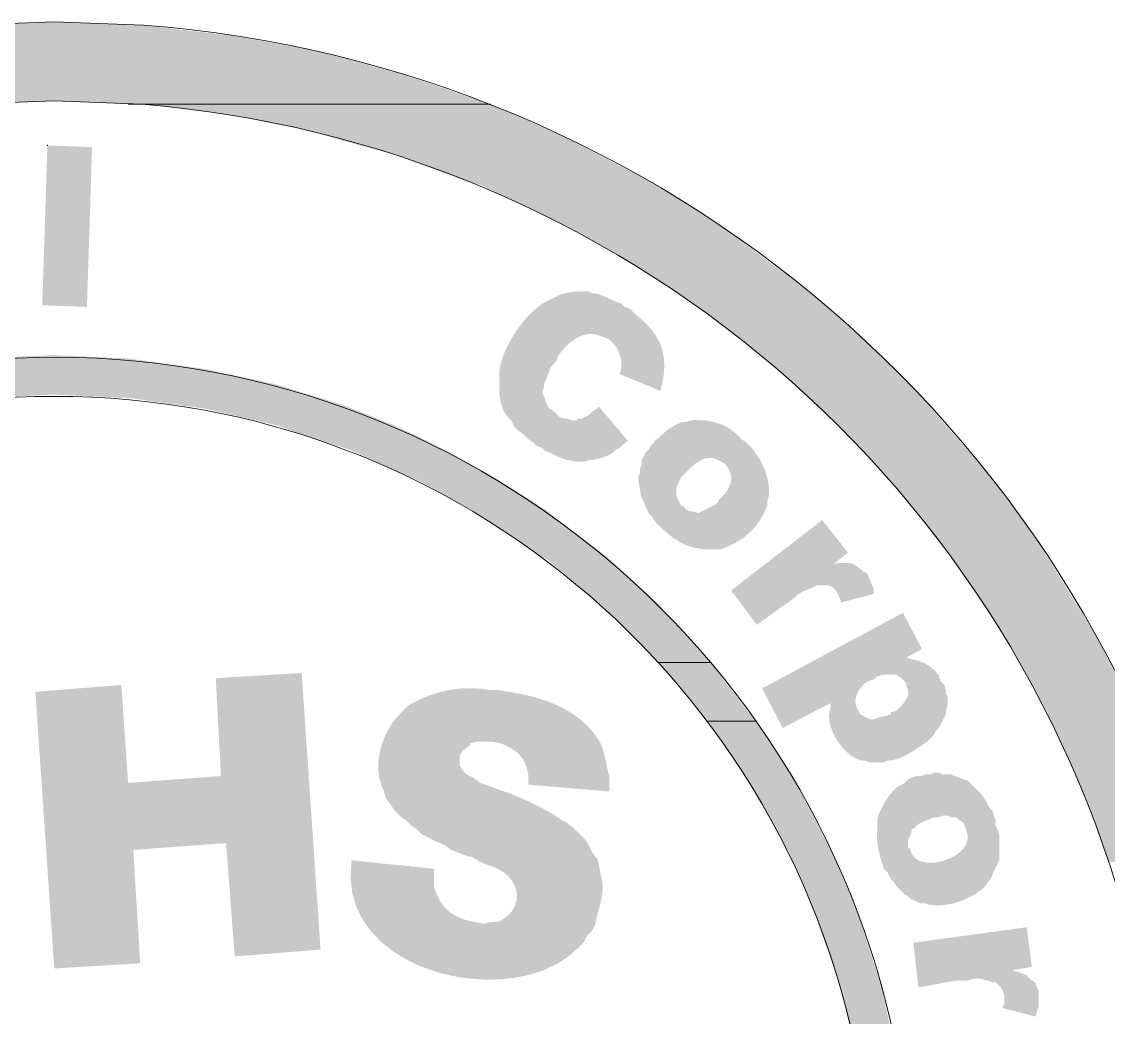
# Model space of a CAD drawing. Header units: inches. Extents: x 0 to 139, y 0 to 117.
# Drawn here: x 96.863 to 100.282, y 62.154 to 65.287 of the extents above; entities that cross this region are included whole.
import ezdxf

# ---------------------------------------------------------------- set-up
doc = ezdxf.new("R2010")
doc.units = ezdxf.units.IN
doc.header["$MEASUREMENT"] = 0
doc.layers.add('Color-3-Line_Weight-0', color=3, linetype='Continuous', lineweight=0)
doc.layers.add('Color-3-Line_Weight-20', color=3, linetype='Continuous', lineweight=20)

msp = doc.modelspace()

# ---------------------------------------------------------------- hatches: boundary and pattern name
at = {"layer": 'Color-3-Line_Weight-0'}
for points in [[(97.2412, 65.0275), (97.5115, 64.9951), (98.4144, 64.9951)], [(97.2412, 65.0275), (98.3387, 65.0275), (98.4144, 64.9951)], [(97.5115, 64.9951), (97.7819, 64.941), (98.5334, 64.941)], [(97.5115, 64.9951), (98.4144, 64.9951), (98.5334, 64.941)], [(97.7819, 64.941), (97.8684, 64.914), (98.5929, 64.914)], [(97.7819, 64.941), (98.5334, 64.941), (98.5929, 64.914)], [(97.8684, 64.914), (98.0468, 64.8653), (98.6848, 64.8653)], [(97.8684, 64.914), (98.5929, 64.914), (98.6848, 64.8653)], [(98.0468, 64.8653), (98.2631, 64.7842), (98.8416, 64.7842)], [(98.0468, 64.8653), (98.6848, 64.8653), (98.8416, 64.7842)], [(98.2631, 64.7842), (98.3063, 64.7734), (98.8632, 64.7734)], [(98.2631, 64.7842), (98.8416, 64.7842), (98.8632, 64.7734)], [(98.3063, 64.7734), (98.555, 64.6544), (99.047, 64.6544)], [(98.3063, 64.7734), (98.8632, 64.7734), (99.047, 64.6544)], [(98.555, 64.6544), (98.5875, 64.6382), (99.0741, 64.6382)], [(98.555, 64.6544), (99.047, 64.6544), (99.0741, 64.6382)], [(98.5875, 64.6382), (98.7929, 64.5193), (99.2309, 64.5193)], [(98.5875, 64.6382), (99.0741, 64.6382), (99.2309, 64.5193)], [(98.7929, 64.5193), (98.874, 64.4706), (99.3012, 64.4706)], [(98.7929, 64.5193), (99.2309, 64.5193), (99.3012, 64.4706)], [(98.874, 64.4706), (99.02, 64.3679), (99.4201, 64.3679)], [(98.874, 64.4706), (99.3012, 64.4706), (99.4201, 64.3679)], [(99.02, 64.3679), (99.1281, 64.2868), (99.5174, 64.2868)], [(99.02, 64.3679), (99.4201, 64.3679), (99.5174, 64.2868)], [(99.1281, 64.2868), (99.2363, 64.2003), (99.6039, 64.2003)], [(99.1281, 64.2868), (99.5174, 64.2868), (99.6039, 64.2003)], [(96.7275, 64.2273), (96.495, 64.1949), (97.4358, 64.1949)], [(96.9654, 64.2381), (96.7275, 64.2273), (97.1979, 64.2273)], [(96.7275, 64.2273), (97.1979, 64.2273), (97.4358, 64.1949)], [(96.495, 64.1949), (96.2679, 64.1462), (97.6629, 64.1462)], [(96.495, 64.1949), (97.4358, 64.1949), (97.6629, 64.1462)], [(99.2363, 64.2003), (99.3552, 64.0867), (99.7121, 64.0867)], [(99.2363, 64.2003), (99.6039, 64.2003), (99.7121, 64.0867)], [(96.2679, 64.1462), (96.1598, 64.1137), (97.7656, 64.1137)], [(96.2679, 64.1462), (97.6629, 64.1462), (97.7656, 64.1137)], [(96.1598, 64.1137), (96.9654, 64.1137), (96.7275, 64.1029)], [(96.9654, 64.1137), (97.2033, 64.1029), (97.8035, 64.1029)], [(96.9654, 64.1137), (97.7656, 64.1137), (97.8035, 64.1029)], [(97.2033, 64.1029), (97.3926, 64.0759), (97.89, 64.0759)], [(97.2033, 64.1029), (97.8035, 64.1029), (97.89, 64.0759)], [(99.3552, 64.0867), (99.4417, 64.011), (99.777, 64.011)], [(99.3552, 64.0867), (99.7121, 64.0867), (99.777, 64.011)], [(97.3926, 64.0759), (97.4358, 64.0705), (97.9008, 64.0705)], [(97.3926, 64.0759), (97.89, 64.0759), (97.9008, 64.0705)], [(97.4358, 64.0705), (97.6683, 64.0164), (98.036, 64.0164)], [(97.4358, 64.0705), (97.9008, 64.0705), (98.036, 64.0164)], [(97.6683, 64.0164), (97.7548, 63.984), (98.1063, 63.984)], [(97.6683, 64.0164), (98.036, 64.0164), (98.1063, 63.984)], [(97.7548, 63.984), (97.8954, 63.9407), (98.1928, 63.9407)], [(97.7548, 63.984), (98.1063, 63.984), (98.1928, 63.9407)], [(99.4417, 64.011), (99.5661, 63.8759), (99.8959, 63.8759)], [(99.4417, 64.011), (99.777, 64.011), (99.8959, 63.8759)], [(97.8954, 63.9407), (98.036, 63.8759), (98.3117, 63.8759)], [(97.8954, 63.9407), (98.1928, 63.9407), (98.3117, 63.8759)], [(98.036, 63.8759), (98.1117, 63.8434), (98.3658, 63.8434)], [(98.036, 63.8759), (98.3117, 63.8759), (98.3658, 63.8434)], [(98.1117, 63.8434), (98.2793, 63.7515), (98.5118, 63.7515)], [(98.1117, 63.8434), (98.3658, 63.8434), (98.5118, 63.7515)], [(99.5661, 63.8759), (99.6256, 63.811), (99.9446, 63.811)], [(99.5661, 63.8759), (99.8959, 63.8759), (99.9446, 63.811)], [(99.6256, 63.811), (99.7499, 63.6488), (100.0635, 63.6488)], [(99.6256, 63.811), (99.9446, 63.811), (100.0635, 63.6488)], [(98.2793, 63.7515), (98.3225, 63.7245), (98.5442, 63.7245)], [(98.2793, 63.7515), (98.5118, 63.7515), (98.5442, 63.7245)], [(98.3225, 63.7245), (98.4955, 63.6055), (98.701, 63.6055)], [(98.3225, 63.7245), (98.5442, 63.7245), (98.701, 63.6055)], [(99.7499, 63.6488), (99.7932, 63.5947), (100.096, 63.5947)], [(99.7499, 63.6488), (100.0635, 63.6488), (100.096, 63.5947)], [(98.4955, 63.6055), (98.5172, 63.5947), (98.7118, 63.5947)], [(98.4955, 63.6055), (98.701, 63.6055), (98.7118, 63.5947)], [(98.5172, 63.5947), (98.6902, 63.4487), (98.874, 63.4487)], [(98.5172, 63.5947), (98.7118, 63.5947), (98.874, 63.4487)], [(99.7932, 63.5947), (99.9175, 63.4109), (100.2095, 63.4109)], [(99.7932, 63.5947), (100.096, 63.5947), (100.2095, 63.4109)], [(98.6902, 63.4487), (98.701, 63.4379), (98.8794, 63.4379)], [(98.6902, 63.4487), (98.874, 63.4487), (98.8794, 63.4379)], [(98.701, 63.4379), (98.8686, 63.2703), (99.0308, 63.2703)], [(98.701, 63.4379), (98.8794, 63.4379), (99.0308, 63.2703)], [(99.9175, 63.4109), (99.95, 63.3676), (100.2365, 63.3676)], [(99.9175, 63.4109), (100.2095, 63.4109), (100.2365, 63.3676)], [(99.95, 63.3676), (100.0635, 63.1622), (100.3447, 63.1622)], [(99.95, 63.3676), (100.2365, 63.3676), (100.3447, 63.1622)], [(98.8686, 63.2703), (99.02, 63.0865), (99.1714, 63.0865)], [(98.8686, 63.2703), (99.0308, 63.2703), (99.1714, 63.0865)], [(97.744, 63.2378), (97.4737, 63.2216), (97.4899, 62.9134), (97.1979, 62.8918), (97.5061, 62.7026), (97.5331, 62.3457), (97.8035, 62.3674)], [(97.1763, 63.2), (96.9059, 63.1784), (96.9654, 62.3079), (97.2358, 62.3241), (97.2141, 62.681), (97.5061, 62.7026), (97.1979, 62.8918)], [(98.3982, 63.1784), (98.3928, 63.1784), (98.3658, 63.1838), (98.3387, 63.1838), (98.3252, 63.1861), (98.3116, 63.1878), (98.2981, 63.189), (98.2846, 63.1897), (98.2711, 63.1899), (98.2577, 63.1896), (98.2443, 63.1887), (98.2309, 63.1874), (98.2176, 63.1855), (98.2045, 63.1832), (98.1914, 63.1804), (98.1784, 63.1771), (98.1655, 63.1734), (98.1527, 63.1693), (98.1401, 63.1646), (98.1276, 63.1596), (98.1152, 63.1541), (98.1031, 63.1482), (98.091, 63.1419), (98.0792, 63.1351), (98.063, 63.1189), (98.0468, 63.1027), (98.0389, 63.0934), (98.0315, 63.0835), (98.0245, 63.0731), (98.0179, 63.0622), (98.0118, 63.0508), (98.0063, 63.0391), (98.0013, 63.027), (97.9969, 63.0147), (97.9932, 63.0021), (97.9901, 62.9894), (97.9877, 62.9766), (97.986, 62.9637), (97.9852, 62.9508), (97.9851, 62.9379), (97.9859, 62.9252), (97.9875, 62.9126), (97.9901, 62.9002), (97.9936, 62.888), (97.998, 62.8762), (98.0035, 62.8648), (98.0089, 62.8432), (98.0252, 62.8215), (98.036, 62.8053), (98.0576, 62.7837), (98.0738, 62.7729), (98.09, 62.7566), (98.1063, 62.7458), (98.1225, 62.7296), (98.1657, 62.708), (98.1928, 62.6972), (98.2144, 62.681), (98.2414, 62.6701), (98.2739, 62.6593), (98.2793, 62.6593), (98.3063, 62.6431), (98.3333, 62.6323), (98.3478, 62.6275), (98.361, 62.6217), (98.373, 62.6149), (98.3837, 62.6072), (98.3932, 62.5987), (98.4013, 62.5896), (98.4081, 62.58), (98.4135, 62.5699), (98.4175, 62.5594), (98.4201, 62.5488), (98.4212, 62.538), (98.4209, 62.5273), (98.4189, 62.5166), (98.4155, 62.5061), (98.4104, 62.496), (98.4038, 62.4863), (98.3955, 62.4771), (98.3855, 62.4686), (98.3738, 62.4608), (98.3604, 62.4539), (98.3387, 62.4539), (98.3171, 62.4485), (98.2901, 62.4539), (98.6307, 62.389), (98.6415, 62.4106), (98.6577, 62.4268), (98.6686, 62.4485), (98.6702, 62.4569), (98.6719, 62.4649), (98.6736, 62.4724), (98.6753, 62.4794), (98.677, 62.4861), (98.6787, 62.4925), (98.6804, 62.4986), (98.682, 62.5046), (98.6835, 62.5105), (98.685, 62.5162), (98.6863, 62.522), (98.6875, 62.5279), (98.6886, 62.5338), (98.6894, 62.5399), (98.6901, 62.5463), (98.6906, 62.5529), (98.6909, 62.5599), (98.6909, 62.5673), (98.6907, 62.5752), (98.6902, 62.5836), (98.6848, 62.6053), (98.6794, 62.6323), (98.674, 62.6539), (98.6686, 62.6593), (98.6577, 62.6755), (98.6469, 62.6972), (98.6361, 62.7134), (98.5983, 62.7512), (98.5766, 62.7675), (98.5658, 62.7729), (98.5334, 62.7945), (98.5264, 62.7985), (98.5195, 62.8024), (98.5128, 62.8061), (98.5061, 62.8097), (98.4995, 62.8132), (98.493, 62.8166), (98.4865, 62.8199), (98.4801, 62.8232), (98.4736, 62.8263), (98.4671, 62.8294), (98.4606, 62.8325), (98.4541, 62.8355), (98.4475, 62.8385), (98.4408, 62.8414), (98.4341, 62.8444), (98.4272, 62.8473), (98.4202, 62.8503), (98.413, 62.8533), (98.4057, 62.8563), (98.3982, 62.8594), (98.3658, 62.8702), (98.3387, 62.881), (98.3063, 62.8918), (98.2847, 62.908), (98.2631, 62.9188), (98.2522, 62.9297), (98.2414, 62.9459), (98.2414, 62.9783), (98.2522, 62.9945), (98.2739, 63.0108), (98.2739, 63.0162), (98.2955, 63.0216), (98.3442, 63.0216), (98.6956, 62.9837), (98.6902, 63.0054), (98.6833, 63.0188), (98.6756, 63.0316), (98.6671, 63.0438), (98.658, 63.0554), (98.6481, 63.0664), (98.6377, 63.0768), (98.6267, 63.0867), (98.6151, 63.096), (98.6031, 63.1048), (98.5906, 63.113), (98.5777, 63.1207), (98.5646, 63.1279), (98.5511, 63.1345), (98.5373, 63.1407), (98.5234, 63.1463), (98.5093, 63.1515), (98.4951, 63.1562), (98.4808, 63.1605), (98.4665, 63.1642), (98.4523, 63.1676), (98.4253, 63.173)], [(100.0635, 63.1622), (100.0851, 63.1243), (100.3609, 63.1243)], [(100.0635, 63.1622), (100.3447, 63.1622), (100.3609, 63.1243)], [(100.0851, 63.1243), (100.1825, 62.908), (100.4528, 62.908)], [(100.0851, 63.1243), (100.3609, 63.1243), (100.4528, 62.908)], [(99.02, 63.0865), (99.1552, 62.8918), (99.3012, 62.8918)], [(99.02, 63.0865), (99.1768, 63.0865), (99.3012, 62.8918)], [(98.6956, 62.9837), (98.3442, 63.0216), (98.3712, 63.0162), (98.3787, 63.013), (98.3859, 63.0098), (98.3927, 63.0065), (98.3991, 63.003), (98.4052, 62.9995), (98.4109, 62.9957), (98.4163, 62.9918), (98.4214, 62.9877), (98.4261, 62.9833), (98.4305, 62.9787), (98.4346, 62.9738), (98.4383, 62.9686), (98.4418, 62.9631), (98.4449, 62.9572), (98.4478, 62.951), (98.4503, 62.9443), (98.4526, 62.9373), (98.4546, 62.9298), (98.4563, 62.9219), (98.4577, 62.9134), (98.4577, 62.8864), (98.7118, 62.8648), (98.7118, 62.9134), (98.7064, 62.9351), (98.701, 62.9621)], [(99.7878, 62.9188), (99.7607, 62.9188), (99.7499, 62.9243), (99.7337, 62.9243), (99.7229, 62.9188), (99.7067, 62.9188), (99.6959, 62.9134), (99.6796, 62.9134), (99.6634, 62.908), (99.6526, 62.9026), (99.6418, 62.8918), (99.6202, 62.881), (99.6162, 62.8773), (99.6124, 62.8736), (99.6087, 62.8698), (99.6052, 62.8659), (99.6017, 62.8619), (99.5983, 62.8579), (99.5951, 62.8538), (99.5919, 62.8496), (99.5889, 62.8453), (99.5859, 62.841), (99.583, 62.8366), (99.5802, 62.8322), (99.5775, 62.8277), (99.5749, 62.8231), (99.5724, 62.8185), (99.5699, 62.8138), (99.5675, 62.809), (99.5652, 62.8042), (99.5629, 62.7994), (99.5607, 62.7945), (99.5553, 62.7783), (99.5553, 62.7404), (99.555, 62.7344), (99.5549, 62.7284), (99.555, 62.7223), (99.5552, 62.7162), (99.5556, 62.7102), (99.5562, 62.7041), (99.5569, 62.6981), (99.5577, 62.692), (99.5587, 62.686), (99.5598, 62.6799), (99.5611, 62.6739), (99.5625, 62.668), (99.5639, 62.662), (99.5655, 62.6561), (99.5672, 62.6502), (99.569, 62.6444), (99.5708, 62.6386), (99.5728, 62.6328), (99.5748, 62.6271), (99.5769, 62.6215), (99.5877, 62.6107), (99.5985, 62.589), (99.6093, 62.5782), (99.6148, 62.5674), (99.6418, 62.5404), (99.6526, 62.535), (99.6634, 62.5242), (99.6688, 62.5242), (99.6904, 62.5133), (99.7067, 62.5133), (99.658, 62.6864), (99.6526, 62.6864), (99.6526, 62.7134), (99.658, 62.7242), (99.6634, 62.7404), (99.6634, 62.7458), (99.6742, 62.7512), (99.685, 62.762), (99.7067, 62.7729), (99.7229, 62.7783), (99.7337, 62.7837), (99.7499, 62.7837), (99.7607, 62.7891), (99.777, 62.7891), (99.7878, 62.7837), (99.804, 62.7837), (99.8148, 62.7729), (99.8256, 62.7675), (99.831, 62.7566), (99.8364, 62.7404)], [(99.9283, 62.7729), (99.9175, 62.8053), (99.9067, 62.8161), (99.8959, 62.8377), (99.8851, 62.854), (99.8797, 62.8594), (99.8581, 62.881), (99.8541, 62.8853), (99.8506, 62.8889), (99.8477, 62.8919), (99.8451, 62.8944), (99.8429, 62.8964), (99.8409, 62.898), (99.8393, 62.8992), (99.8378, 62.9001), (99.8364, 62.9008), (99.8351, 62.9012), (99.8339, 62.9015), (99.8326, 62.9018), (99.8313, 62.902), (99.8298, 62.9023), (99.8281, 62.9026), (99.8261, 62.9032), (99.8239, 62.9039), (99.8213, 62.9049), (99.8183, 62.9063), (99.8148, 62.908), (99.7986, 62.9134), (99.7878, 62.9188), (99.8364, 62.7404), (99.8396, 62.7286), (99.84, 62.7173), (99.8378, 62.7064), (99.8334, 62.6961), (99.8269, 62.6864), (99.8187, 62.6774), (99.809, 62.6692), (99.7981, 62.6619), (99.7861, 62.6555), (99.7734, 62.6502), (99.7603, 62.6459), (99.7469, 62.6429), (99.7336, 62.641), (99.7206, 62.6406), (99.7082, 62.6415), (99.6966, 62.644), (99.686, 62.648), (99.6768, 62.6536), (99.6692, 62.661), (99.6634, 62.6701), (99.658, 62.6864), (99.7067, 62.5133), (99.7175, 62.5079), (99.7279, 62.5073), (99.7379, 62.5069), (99.7475, 62.5069), (99.7567, 62.5072), (99.7655, 62.5078), (99.7741, 62.5087), (99.7824, 62.51), (99.7905, 62.5115), (99.7984, 62.5134), (99.8061, 62.5156), (99.8138, 62.5182), (99.8214, 62.5211), (99.829, 62.5243), (99.8366, 62.5279), (99.8443, 62.5318), (99.8521, 62.536), (99.86, 62.5406), (99.8681, 62.5456), (99.8765, 62.5509), (99.8851, 62.5566), (99.8959, 62.5674), (99.9013, 62.5782), (99.9121, 62.589), (99.9175, 62.5998), (99.9175, 62.6053), (99.9392, 62.6485), (99.9392, 62.7296), (99.9338, 62.7458), (99.9283, 62.7566)], [(99.1552, 62.8918), (99.1552, 62.8864), (99.3012, 62.8864)], [(99.1552, 62.8918), (99.3012, 62.8918), (99.3012, 62.8864)], [(99.1552, 62.8864), (99.2687, 62.6864), (99.4093, 62.6864)], [(99.1552, 62.8864), (99.3012, 62.8864), (99.4093, 62.6864)], [(100.1825, 62.908), (100.1987, 62.8756), (100.4636, 62.8756)], [(100.1825, 62.908), (100.4528, 62.908), (100.4636, 62.8756)], [(100.1987, 62.8756), (100.2852, 62.6431), (100.5501, 62.6431)], [(100.1987, 62.8756), (100.4636, 62.8756), (100.5501, 62.6431)], [(99.2687, 62.6864), (99.2741, 62.681), (99.4093, 62.681)], [(99.2687, 62.6864), (99.4093, 62.6864), (99.4093, 62.681)], [(99.2741, 62.681), (99.366, 62.4701), (99.5012, 62.4701)], [(99.2741, 62.681), (99.4093, 62.681), (99.5012, 62.4701)], [(98.1603, 62.6215), (97.9008, 62.6485), (97.9008, 62.6431), (97.8979, 62.5918), (97.9035, 62.544), (97.9168, 62.4999), (97.9372, 62.4594), (97.9637, 62.4227), (97.9958, 62.3898), (98.0327, 62.3608), (98.0737, 62.3358), (98.1179, 62.3148), (98.1648, 62.298), (98.2135, 62.2853), (98.2633, 62.277), (98.3136, 62.273), (98.3635, 62.2734), (98.4123, 62.2783), (98.4593, 62.2877), (98.5037, 62.3019), (98.5449, 62.3207), (98.5821, 62.3443), (98.6145, 62.3728), (98.6307, 62.389), (98.2901, 62.4539), (98.2797, 62.4558), (98.2698, 62.4581), (98.2603, 62.4607), (98.2512, 62.4636), (98.2426, 62.467), (98.2343, 62.4707), (98.2265, 62.4748), (98.2191, 62.4793), (98.2121, 62.4842), (98.2055, 62.4895), (98.1993, 62.4952), (98.1935, 62.5014), (98.188, 62.508), (98.183, 62.5151), (98.1783, 62.5226), (98.174, 62.5306), (98.17, 62.539), (98.1665, 62.548), (98.1632, 62.5574), (98.1603, 62.5674), (98.1603, 62.5944)], [(99.366, 62.4701), (99.366, 62.4593), (99.5012, 62.4593)], [(99.366, 62.4701), (99.5012, 62.4701), (99.5012, 62.4593)], [(99.366, 62.4593), (99.4417, 62.243), (99.5715, 62.243)], [(99.366, 62.4593), (99.5012, 62.4593), (99.5715, 62.243)], [(99.4417, 62.243), (99.4417, 62.2376), (99.5715, 62.2376)], [(99.4417, 62.243), (99.5715, 62.243), (99.5715, 62.2376)], [(99.4417, 62.2376), (99.4958, 62.0105), (99.6202, 62.0105)], [(99.4417, 62.2376), (99.5715, 62.2376), (99.6202, 62.0105)]]:
    msp.add_hatch(color=256, dxfattribs=at).paths.add_polyline_path(points)
at = {"layer": 'Color-3-Line_Weight-20'}
for points in [[(96.9654, 65.287), (96.6843, 65.2762), (97.2466, 65.2762)], [(96.4031, 65.2438), (96.1274, 65.1951), (97.7981, 65.1951)], [(96.6843, 65.2762), (96.4031, 65.2438), (97.5223, 65.2438)], [(96.4031, 65.2438), (97.5223, 65.2438), (97.7981, 65.1951)], [(96.6843, 65.2762), (97.2466, 65.2762), (97.5223, 65.2438)], [(96.1274, 65.1951), (95.857, 65.1194), (98.0684, 65.1194)], [(96.1274, 65.1951), (97.7981, 65.1951), (98.0684, 65.1194)], [(95.857, 65.1194), (95.6191, 65.0383), (98.3063, 65.0383)], [(95.857, 65.1194), (98.0684, 65.1194), (98.3063, 65.0383)], [(95.6191, 65.0383), (96.9654, 65.0383), (96.7275, 65.0275)], [(96.9654, 65.0383), (97.1979, 65.0275), (98.3333, 65.0275)], [(96.9654, 65.0383), (98.3063, 65.0383), (98.3333, 65.0275)], [(96.9438, 64.8977), (97.0844, 64.8923), (97.0682, 64.3895), (96.9276, 64.3949)], [(98.7767, 64.3841), (98.7605, 64.3895), (98.7497, 64.4003), (98.7458, 64.4016), (98.7419, 64.403), (98.738, 64.4045), (98.734, 64.4061), (98.73, 64.4078), (98.726, 64.4095), (98.7219, 64.4113), (98.7178, 64.413), (98.7137, 64.4148), (98.7096, 64.4167), (98.7055, 64.4185), (98.7014, 64.4203), (98.6972, 64.4221), (98.6931, 64.4238), (98.689, 64.4255), (98.6849, 64.4271), (98.6808, 64.4287), (98.6767, 64.4301), (98.6726, 64.4315), (98.6686, 64.4328), (98.6577, 64.4328), (98.6469, 64.4382), (98.6412, 64.4383), (98.6359, 64.4384), (98.6308, 64.4384), (98.626, 64.4385), (98.6214, 64.4384), (98.617, 64.4384), (98.6128, 64.4382), (98.6087, 64.438), (98.6047, 64.4377), (98.6007, 64.4373), (98.5967, 64.4369), (98.5927, 64.4363), (98.5886, 64.4356), (98.5845, 64.4349), (98.5801, 64.434), (98.5756, 64.4329), (98.5709, 64.4317), (98.5659, 64.4304), (98.5606, 64.429), (98.555, 64.4273), (98.5334, 64.4165), (98.7118, 64.2868), (98.716, 64.2834), (98.7199, 64.2799), (98.7236, 64.2761), (98.727, 64.2722), (98.7302, 64.2682), (98.7332, 64.2639), (98.7359, 64.2596), (98.7384, 64.2551), (98.7407, 64.2505), (98.7427, 64.2457), (98.7445, 64.2409), (98.746, 64.236), (98.7473, 64.231), (98.7484, 64.226), (98.7492, 64.2208), (98.7498, 64.2157), (98.7501, 64.2105), (98.7502, 64.2053), (98.7501, 64.2001), (98.7497, 64.1949), (98.7443, 64.1786), (98.874, 64.1246), (98.874, 64.13), (98.8777, 64.1447), (98.8807, 64.1589), (98.883, 64.1728), (98.8844, 64.1863), (98.8852, 64.1994), (98.8851, 64.2121), (98.8843, 64.2245), (98.8827, 64.2366), (98.8803, 64.2483), (98.8771, 64.2598), (98.8731, 64.271), (98.8682, 64.282), (98.8625, 64.2927), (98.856, 64.3032), (98.8486, 64.3135), (98.8403, 64.3236), (98.8312, 64.3335), (98.8211, 64.3433), (98.8102, 64.3529), (98.7983, 64.3625), (98.7875, 64.3733)], [(98.5334, 64.4165), (98.5226, 64.4111), (98.5117, 64.4058), (98.5008, 64.3992), (98.4898, 64.3914), (98.4789, 64.3825), (98.4681, 64.3726), (98.4575, 64.3619), (98.4471, 64.3504), (98.4371, 64.3382), (98.4274, 64.3255), (98.4182, 64.3123), (98.4095, 64.2988), (98.4013, 64.285), (98.3939, 64.2711), (98.3871, 64.2571), (98.3812, 64.2433), (98.3761, 64.2296), (98.372, 64.2161), (98.3688, 64.2031), (98.3667, 64.1906), (98.3658, 64.1786), (98.3658, 64.1678), (98.5442, 64.0543), (98.5334, 64.0651), (98.5226, 64.0705), (98.5118, 64.0921), (98.5064, 64.1083), (98.501, 64.1192), (98.501, 64.1246), (98.5064, 64.1354), (98.5064, 64.1462), (98.5118, 64.157), (98.5172, 64.1732), (98.5226, 64.184), (98.528, 64.2003), (98.5388, 64.2111), (98.5496, 64.2273), (98.5496, 64.2327), (98.554, 64.2392), (98.5588, 64.2456), (98.5639, 64.252), (98.5693, 64.2583), (98.575, 64.2644), (98.581, 64.2703), (98.5872, 64.2759), (98.5937, 64.2812), (98.6004, 64.286), (98.6074, 64.2905), (98.6145, 64.2944), (98.6218, 64.2977), (98.6293, 64.3005), (98.6369, 64.3025), (98.6447, 64.3039), (98.6525, 64.3044), (98.6605, 64.3041), (98.6685, 64.3029), (98.6766, 64.3007), (98.6848, 64.2976), (98.701, 64.2922), (98.7118, 64.2868)], [(98.6794, 64.0759), (98.674, 64.0705), (98.6577, 64.0597), (98.6469, 64.0489), (98.6253, 64.0381), (98.6145, 64.0381), (98.6091, 64.0326), (98.5929, 64.0326), (98.5821, 64.0381), (98.5712, 64.0381), (98.555, 64.0435), (98.5442, 64.0543), (98.3658, 64.1678), (98.3658, 64.1246), (98.3662, 64.1204), (98.3666, 64.1162), (98.3671, 64.112), (98.3676, 64.1077), (98.3683, 64.1034), (98.369, 64.0991), (98.3698, 64.0948), (98.3707, 64.0904), (98.3718, 64.0861), (98.3729, 64.0819), (98.3742, 64.0777), (98.3756, 64.0735), (98.3772, 64.0694), (98.3789, 64.0654), (98.3807, 64.0614), (98.3828, 64.0576), (98.385, 64.0539), (98.3874, 64.0503), (98.39, 64.0468), (98.3928, 64.0435), (98.4036, 64.0326), (98.4144, 64.011), (98.4253, 64.0002), (98.4361, 63.9948), (98.4577, 63.9732), (98.4739, 63.9624), (98.4847, 63.9515), (98.501, 63.9461), (98.5118, 63.9353), (98.528, 63.9299), (98.5388, 63.9245), (98.5496, 63.9191), (98.5658, 63.9137), (98.5766, 63.9083), (98.5875, 63.9083), (98.5983, 63.9029), (98.6361, 63.9029), (98.6523, 63.9083), (98.6559, 63.9085), (98.6598, 63.909), (98.6639, 63.9095), (98.6682, 63.9102), (98.6727, 63.9111), (98.6773, 63.9121), (98.682, 63.9132), (98.6867, 63.9145), (98.6915, 63.916), (98.6962, 63.9176), (98.7008, 63.9193), (98.7054, 63.9211), (98.7098, 63.9231), (98.714, 63.9252), (98.718, 63.9275), (98.7217, 63.9299), (98.7252, 63.9324), (98.7283, 63.9351), (98.7311, 63.9378), (98.7334, 63.9407), (98.7443, 63.9461), (98.7551, 63.957), (98.7713, 63.9678)], [(98.9551, 64.0272), (98.9443, 64.0272), (98.9401, 64.0262), (98.9358, 64.0249), (98.9314, 64.0233), (98.927, 64.0214), (98.9225, 64.0193), (98.9181, 64.0169), (98.9136, 64.0144), (98.9092, 64.0116), (98.9048, 64.0087), (98.9004, 64.0057), (98.8961, 64.0026), (98.8919, 63.9994), (98.8878, 63.9961), (98.8838, 63.9927), (98.88, 63.9894), (98.8763, 63.986), (98.8727, 63.9827), (98.8693, 63.9795), (98.8662, 63.9763), (98.8632, 63.9732), (98.8578, 63.9732), (98.8524, 63.9624), (98.8416, 63.9515), (98.8362, 63.9407), (98.8254, 63.9299), (98.8145, 63.9083), (98.8145, 63.8921), (98.8091, 63.8813), (98.8091, 63.8704), (98.8037, 63.8542), (98.8037, 63.8434), (98.8056, 63.8339), (98.8071, 63.826), (98.8082, 63.8196), (98.8091, 63.8143), (98.8097, 63.8101), (98.8101, 63.8068), (98.8104, 63.8042), (98.8106, 63.8021), (98.8109, 63.8003), (98.8112, 63.7987), (98.8116, 63.797), (98.8122, 63.7952), (98.8131, 63.7929), (98.8142, 63.7902), (98.8158, 63.7866), (98.8177, 63.7822), (98.8201, 63.7766), (98.823, 63.7697), (98.8266, 63.7614), (98.8308, 63.7515), (98.8362, 63.7407), (98.847, 63.7299), (98.8524, 63.7191), (98.8601, 63.7107), (98.8679, 63.7026), (98.8757, 63.6948), (98.8836, 63.6873), (98.8916, 63.6802), (98.8997, 63.6734), (98.9079, 63.667), (98.9163, 63.6609), (98.9248, 63.6553), (98.9336, 63.6502), (98.9425, 63.6454), (98.9517, 63.6412), (98.9611, 63.6375), (98.9709, 63.6342), (98.9809, 63.6316), (98.9912, 63.6295), (99.0019, 63.628), (99.013, 63.627), (99.0244, 63.6268), (99.0362, 63.6271), (99.0633, 63.6271), (98.9443, 63.7623), (98.9389, 63.7623), (98.9281, 63.7839), (98.9227, 63.8002), (98.9227, 63.8164), (98.9281, 63.8326), (98.9389, 63.8542), (98.9659, 63.8813), (98.9691, 63.8845), (98.9725, 63.8878), (98.9761, 63.891), (98.9799, 63.8941), (98.9839, 63.8971), (98.988, 63.9), (98.9923, 63.9028), (98.9967, 63.9053), (99.0012, 63.9076), (99.0057, 63.9096), (99.0104, 63.9114), (99.0151, 63.9128), (99.0198, 63.9138), (99.0246, 63.9145), (99.0293, 63.9147), (99.034, 63.9145), (99.0387, 63.9138), (99.0434, 63.9125), (99.048, 63.9107), (99.0524, 63.9083), (99.0741, 63.8975)], [(99.1444, 63.9624), (99.1281, 63.9732), (99.1219, 63.9802), (99.1154, 63.9868), (99.1087, 63.993), (99.1016, 63.9986), (99.0944, 64.0038), (99.0869, 64.0086), (99.0791, 64.0129), (99.0712, 64.0168), (99.0631, 64.0202), (99.0548, 64.0233), (99.0464, 64.0259), (99.0378, 64.0282), (99.0291, 64.03), (99.0203, 64.0315), (99.0114, 64.0326), (99.0024, 64.0333), (98.9934, 64.0336), (98.9843, 64.0337), (98.9751, 64.0333), (98.9659, 64.0326), (98.9551, 64.0272), (99.0741, 63.8975), (99.0795, 63.8921), (99.0829, 63.8871), (99.0859, 63.8822), (99.0884, 63.8776), (99.0907, 63.8732), (99.0925, 63.8689), (99.0939, 63.8647), (99.095, 63.8606), (99.0958, 63.8566), (99.0961, 63.8527), (99.0962, 63.8487), (99.0959, 63.8448), (99.0953, 63.8408), (99.0943, 63.8368), (99.0931, 63.8328), (99.0915, 63.8286), (99.0897, 63.8243), (99.0875, 63.8199), (99.0851, 63.8153), (99.0824, 63.8105), (99.0795, 63.8056), (99.0578, 63.7839), (99.0524, 63.7731), (99.0362, 63.7623), (98.993, 63.7407), (98.9768, 63.7461), (98.9659, 63.7461), (98.9551, 63.7515), (98.9443, 63.7623), (99.0633, 63.6271), (99.0795, 63.6325), (99.0903, 63.638), (99.098, 63.6416), (99.1055, 63.6455), (99.1128, 63.6496), (99.1199, 63.6538), (99.1268, 63.6583), (99.1335, 63.663), (99.1399, 63.6678), (99.1462, 63.6729), (99.1522, 63.6782), (99.158, 63.6837), (99.1636, 63.6894), (99.169, 63.6954), (99.1741, 63.7016), (99.179, 63.708), (99.1837, 63.7146), (99.1882, 63.7215), (99.1925, 63.7286), (99.1965, 63.736), (99.2003, 63.7436), (99.2038, 63.7515), (99.2092, 63.7623), (99.2092, 63.7785), (99.2117, 63.7847), (99.2135, 63.7915), (99.2146, 63.7987), (99.2152, 63.8064), (99.2151, 63.8145), (99.2146, 63.8229), (99.2135, 63.8314), (99.212, 63.8401), (99.21, 63.8489), (99.2077, 63.8577), (99.205, 63.8665), (99.202, 63.875), (99.1987, 63.8834), (99.1952, 63.8915), (99.1915, 63.8992), (99.1877, 63.9065), (99.1837, 63.9133), (99.1796, 63.9195), (99.1755, 63.9251), (99.1714, 63.9299), (99.166, 63.9407), (99.1552, 63.9515)], [(99.4634, 63.6163), (99.3823, 63.7191), (99.0957, 63.4974), (99.1768, 63.3892), (99.2741, 63.4595), (99.2903, 63.4703), (99.3012, 63.4812), (99.3174, 63.492), (99.3282, 63.4974), (99.3444, 63.5028), (99.366, 63.5136), (99.4039, 63.5136), (99.4147, 63.5082), (99.4255, 63.4974), (99.4147, 63.5785)], [(99.5228, 63.5514), (99.512, 63.5568), (99.5068, 63.5613), (99.5021, 63.5652), (99.4977, 63.5686), (99.4937, 63.5717), (99.49, 63.5743), (99.4865, 63.5765), (99.4832, 63.5784), (99.48, 63.5799), (99.4769, 63.5812), (99.4738, 63.5822), (99.4706, 63.583), (99.4673, 63.5835), (99.4639, 63.5839), (99.4603, 63.5841), (99.4564, 63.5842), (99.4521, 63.5842), (99.4475, 63.5841), (99.4425, 63.5841), (99.437, 63.584), (99.4309, 63.5839), (99.4147, 63.5785), (99.4255, 63.4974), (99.4363, 63.4757), (99.4417, 63.4595), (99.5445, 63.4866), (99.5445, 63.5028), (99.5391, 63.5136), (99.5336, 63.5298), (99.5282, 63.5406)], [(99.6959, 63.3135), (99.6364, 63.4271), (99.193, 63.1892), (99.2579, 63.0648), (99.4147, 63.1459), (99.5174, 62.9621), (99.5282, 62.9567), (99.5769, 62.9567), (99.4904, 63.1297), (99.4889, 63.1342), (99.4878, 63.1388), (99.4871, 63.1433), (99.4869, 63.1478), (99.487, 63.1523), (99.4876, 63.1568), (99.4884, 63.1612), (99.4897, 63.1656), (99.4912, 63.17), (99.493, 63.1742), (99.4951, 63.1784), (99.4974, 63.1825), (99.5, 63.1865), (99.5028, 63.1904), (99.5058, 63.1941), (99.5089, 63.1978), (99.5122, 63.2013), (99.5157, 63.2046), (99.5192, 63.2078), (99.5228, 63.2108), (99.5391, 63.2162), (99.5445, 63.2162), (99.5553, 63.227), (99.5715, 63.2324), (99.6148, 63.2324), (99.631, 63.2216), (99.6472, 63.2054), (99.7337, 63.0432), (99.7391, 63.054), (99.7499, 63.0648), (99.7553, 63.0756), (99.6472, 63.2865)], [(99.7553, 63.2108), (99.7499, 63.227), (99.7472, 63.2316), (99.7442, 63.2359), (99.741, 63.2401), (99.7375, 63.244), (99.7339, 63.2478), (99.73, 63.2513), (99.726, 63.2547), (99.7218, 63.2579), (99.7174, 63.2608), (99.7129, 63.2636), (99.7083, 63.2662), (99.7036, 63.2686), (99.6987, 63.2709), (99.6938, 63.2729), (99.6888, 63.2747), (99.6838, 63.2764), (99.6787, 63.2778), (99.6736, 63.2791), (99.6685, 63.2802), (99.6634, 63.2811), (99.6472, 63.2865), (99.7553, 63.0756), (99.7715, 63.1081), (99.7715, 63.1189), (99.777, 63.1351), (99.777, 63.1622), (99.7715, 63.173), (99.7715, 63.1838), (99.7661, 63.2)], [(99.7337, 63.0432), (99.6472, 63.2054), (99.6472, 63.1946), (99.6497, 63.1903), (99.6515, 63.186), (99.6526, 63.1817), (99.653, 63.1774), (99.6529, 63.1731), (99.6523, 63.1689), (99.6512, 63.1648), (99.6496, 63.1606), (99.6476, 63.1566), (99.6454, 63.1526), (99.6428, 63.1487), (99.64, 63.1449), (99.637, 63.1412), (99.6339, 63.1376), (99.6306, 63.1342), (99.6273, 63.1308), (99.6241, 63.1276), (99.6208, 63.1246), (99.6177, 63.1216), (99.6148, 63.1189), (99.5985, 63.1135), (99.5985, 63.1081), (99.5823, 63.1027), (99.5747, 63.101), (99.5682, 63.0994), (99.5626, 63.0979), (99.5578, 63.0965), (99.5538, 63.0952), (99.5504, 63.094), (99.5474, 63.093), (99.5448, 63.0923), (99.5425, 63.0917), (99.5403, 63.0914), (99.5382, 63.0914), (99.536, 63.0917), (99.5335, 63.0923), (99.5308, 63.0933), (99.5276, 63.0947), (99.5239, 63.0964), (99.5195, 63.0986), (99.5143, 63.1013), (99.5083, 63.1044), (99.5012, 63.1081), (99.4958, 63.1189), (99.5769, 62.9567), (99.5877, 62.9621), (99.5939, 62.9622), (99.6002, 62.9629), (99.6066, 62.9641), (99.6132, 62.9658), (99.6198, 62.9679), (99.6265, 62.9704), (99.6333, 62.9732), (99.64, 62.9763), (99.6467, 62.9797), (99.6534, 62.9833), (99.66, 62.987), (99.6665, 62.9909), (99.6729, 62.9949), (99.6791, 62.9989), (99.6852, 63.0029), (99.6911, 63.0069), (99.6967, 63.0108), (99.7021, 63.0146), (99.7072, 63.0182), (99.7121, 63.0216), (99.7229, 63.0324)], [(99.5174, 62.9621), (99.4147, 63.1459), (99.4093, 63.1459), (99.4093, 63.1297), (99.4063, 63.1217), (99.4045, 63.1132), (99.4037, 63.1043), (99.404, 63.095), (99.4051, 63.0856), (99.4072, 63.0759), (99.41, 63.0662), (99.4136, 63.0564), (99.4178, 63.0467), (99.4227, 63.0372), (99.4281, 63.0279), (99.434, 63.0189), (99.4403, 63.0103), (99.4469, 63.0022), (99.4539, 62.9946), (99.461, 62.9876), (99.4683, 62.9813), (99.4757, 62.9758), (99.483, 62.9712), (99.4904, 62.9675), (99.5066, 62.9621)], [(100.0419, 62.3133), (100.0257, 62.4376), (99.6688, 62.389), (99.685, 62.2484), (99.804, 62.27), (99.8418, 62.27), (99.8581, 62.2754), (99.8851, 62.2754), (99.8959, 62.27), (99.9067, 62.27), (99.9175, 62.2646), (99.9283, 62.2646), (99.9446, 62.2484), (99.9554, 62.2268), (99.9824, 62.3025)], [(100.0635, 62.2268), (100.0635, 62.2376), (100.0581, 62.2484), (100.0527, 62.2646), (100.0419, 62.27), (100.0257, 62.2863), (100.0148, 62.2917), (99.9986, 62.2971), (99.9824, 62.3025), (99.9554, 62.2268), (99.9554, 62.1997), (99.95, 62.1835), (100.0527, 62.1565), (100.0635, 62.1889), (100.0635, 62.216)]]:
    msp.add_hatch(color=256, dxfattribs=at).paths.add_polyline_path(points)

# ---------------------------------------------------------------- linework, layer by layer
at = {"layer": 'Color-3-Line_Weight-0', "linetype": 'Continuous'}
for p, q in [((97.1979, 65.0275), (98.3387, 65.0275)), ((98.8686, 63.2703), (99.0308, 63.2703)), ((99.02, 63.0865), (99.1768, 63.0865))]:
    msp.add_line(p, q, dxfattribs=at)
msp.add_lwpolyline([(97.2466, 65.2762), (96.9654, 65.287), (96.6843, 65.2762)], dxfattribs=at)
msp.add_arc((96.9642, 61.5362), 3.7507, 12.8882, 85.6828, dxfattribs=at)
at = {"layer": 'Color-3-Line_Weight-20', "linetype": 'Continuous'}
msp.add_line((97.1979, 65.0275), (98.3387, 65.0275), dxfattribs=at)
msp.add_lwpolyline([(97.2412, 65.0275), (96.9654, 65.0383), (96.6897, 65.0275)], dxfattribs=at)
for centre, radius, start, end in [((96.9572, 61.5315), 3.5075, 13.605, 85.3557), ((96.9649, 61.528), 2.7031, 10.1652, 174.8089), ((96.9659, 61.5336), 2.5744, 10.6751, 174.6735)]:
    msp.add_arc(centre, radius, start, end, dxfattribs=at)
msp.add_point((96.9438, 64.8977), dxfattribs=at)

doc.saveas('drawing.dxf')
